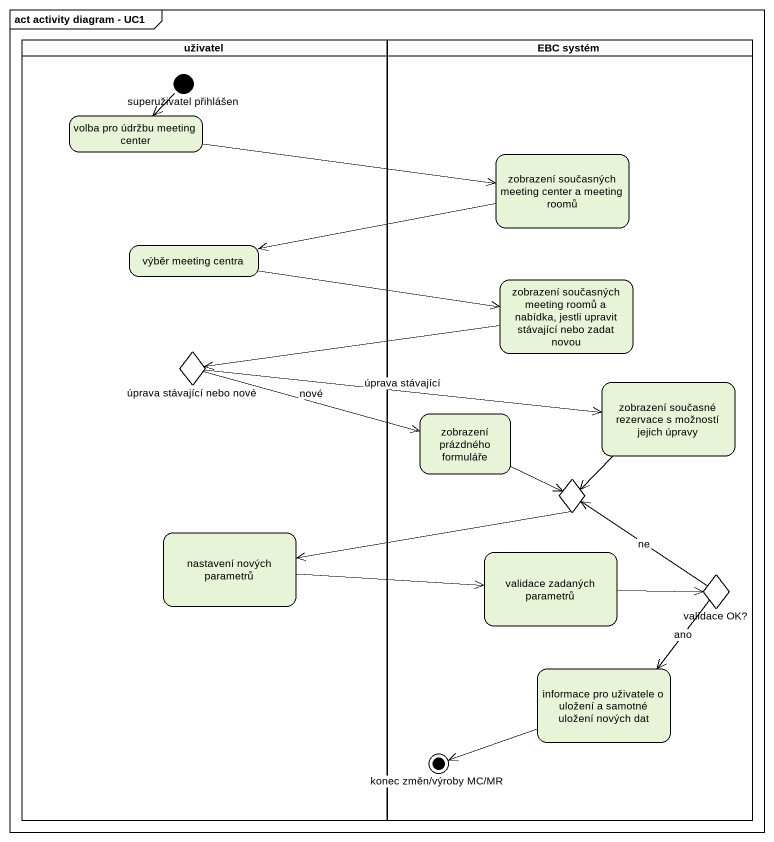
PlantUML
@startuml
mainframe act activity diagram - UC1
hide empty description
state uživatel <<partition>> {
  state "superuživatel přihlášen" as superuživatel_přihlášen <<start>>
  state "volba pro údržbu meeting center" as volba_pro_údržbu_meeting
  state "výběr meeting centra" as výběr_meeting_centra
  state "úprava stávající nebo nové" as úprava_stávající_nebo_nové <<choice>>
  state "nastavení nových parametrů" as nastavení_nových_parametrů
}
state "EBC systém" as EBC_systém <<partition>> {
  state "zobrazení současných meeting center a meeting roomů" as zobrazení_současných
  state "zobrazení současných meeting roomů a nabídka, jestli upravit stávající nebo zadat novou" as zobrazení_současných_2
  state "zobrazení prázdného formuláře" as zobrazení_prázdného
  state "zobrazení současné rezervace s možností jejich úpravy" as zobrazení_současné
  state choice1 <<choice>>
  state "validace zadaných parametrů" as validace_zadaných_parametrů
  state "validace OK?" as validace_OK <<choice>>
  state "informace pro uživatele o uložení a samotné uložení nových dat" as informace_pro_uživatele_o
  state "konec změn/výroby MC/MR" as konec_změn_výroby_MC_MR <<end>>
}
superuživatel_přihlášen --> volba_pro_údržbu_meeting
volba_pro_údržbu_meeting -right-> zobrazení_současných
zobrazení_současných -left-> výběr_meeting_centra
výběr_meeting_centra -right-> zobrazení_současných_2
zobrazení_současných_2 -left-> úprava_stávající_nebo_nové
úprava_stávající_nebo_nové -right-> zobrazení_prázdného : nové
úprava_stávající_nebo_nové -right-> zobrazení_současné : úprava stávající
zobrazení_prázdného -right-> choice1
zobrazení_současné --> choice1
choice1 -left-> nastavení_nových_parametrů
nastavení_nových_parametrů -right-> validace_zadaných_parametrů
validace_zadaných_parametrů -right-> validace_OK
validace_OK -up-> choice1 : ne
validace_OK --> informace_pro_uživatele_o : ano
informace_pro_uživatele_o -left-> konec_změn_výroby_MC_MR
@enduml
